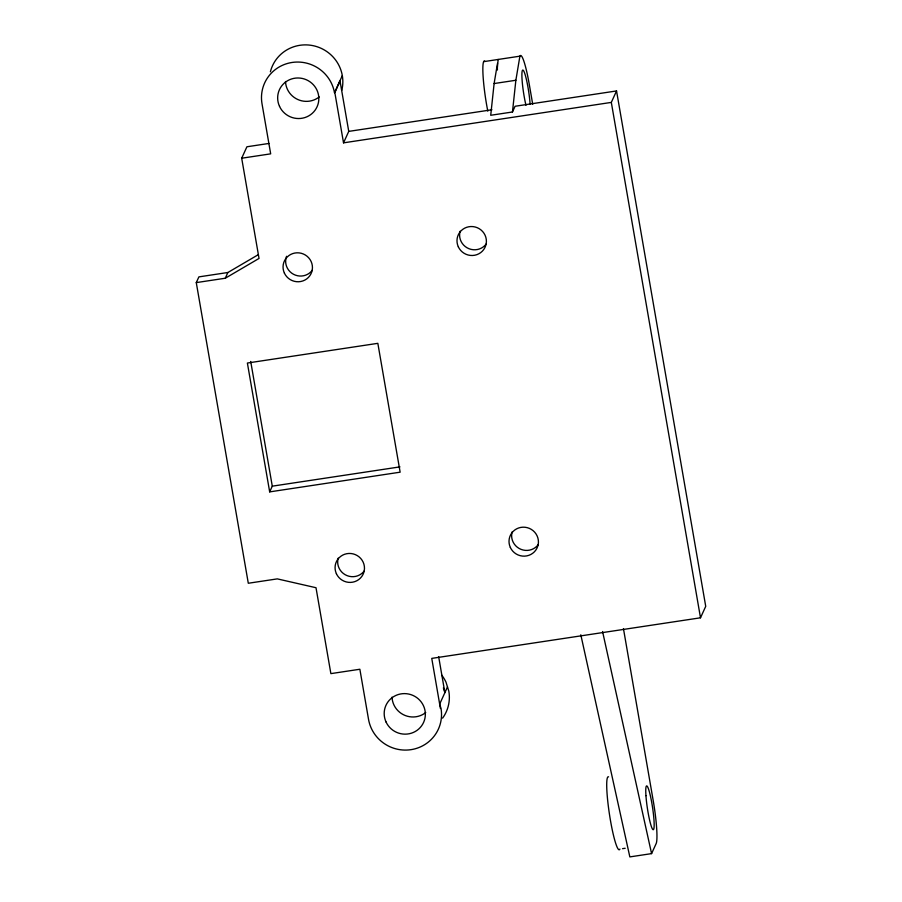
<?xml version="1.0" encoding="UTF-8"?>
<svg xmlns="http://www.w3.org/2000/svg" width="902" height="902" viewBox="0 0 902 902"><rect width="100%" height="100%" fill="white"/><g stroke="black" fill="none" stroke-linecap="round" stroke-linejoin="round"><path stroke-width="1.35" d="M497.498 63.399L494.116 83.548L490.722 115.276L512.46 111.995L515.076 106.267L616.54 90.944L705.725 606.347L700.504 617.802L431.754 658.392L440.424 708.498M512.46 111.995L515.865 80.267L519.902 56.172L483.664 61.652M498.152 59.453L497.352 67.83A36.903 4.363 81.4 0 0 497.408 70.029M447.493 686.929L439.669 704.101L441.01 708.408A36.903 36.057 24.5 0 1 410.962 749.675A36.903 36.057 24.5 0 1 368.535 719.356L359.864 669.25L330.876 673.625L316.004 587.721L277.297 578.881L248.298 583.256L196.275 282.608L225.274 278.233L259.032 258.434L241.691 158.222L246.911 146.778L268.999 143.441M196.275 282.608L198.891 276.88L227.879 272.505L258.017 254.838M225.274 278.233L227.879 272.505M241.691 158.222L270.679 153.847L262.008 103.73A36.903 36.057 24.5 0 1 292.056 62.463A36.903 36.057 24.5 0 1 334.484 92.782L342.309 75.621M616.54 90.944L611.319 102.4L343.527 142.843L334.856 92.726L339.704 81.338A36.903 36.057 24.5 0 1 340.065 84.021M343.527 142.843L348.747 131.388L340.077 81.281M269.675 491.883L247.385 363.032L377.837 343.335L400.138 472.186L269.675 491.883L272.28 486.167L250.711 361.465M580.809 634.794L629.844 856.9L651.582 853.619L656.149 843.596A36.903 4.363 81.4 0 0 653.217 800.649L623.451 628.626M494.116 83.548L515.865 80.267M348.747 131.388L491.94 109.762M272.28 486.167L399.969 466.875M622.549 848.669L625.176 848.275M443.389 687.888L444.878 692.657L438.654 656.645M602.559 631.513L651.582 853.619M611.319 102.4L700.504 617.802M532.71 104.237L529.35 84.811A36.903 4.363 81.4 0 0 519.902 56.172M270.386 71.788A36.903 36.057 24.5 0 1 314.888 46.092A36.903 36.057 24.5 0 1 341.768 90.392M319.229 96.92A20.667 20.194 24.5 0 1 285.506 81.507M441.732 675.147A36.903 36.057 24.5 0 1 445.994 682.16L448.835 691.236A36.903 36.057 24.5 0 1 442.6 718.15M425.744 712.535A20.667 20.194 24.5 0 1 392.02 697.133M312.351 270.138A14.759 14.421 24.5 0 1 286.565 256.292M364.374 570.786A14.759 14.421 24.5 0 1 338.194 558.146M486.302 243.867A14.759 14.421 24.5 0 1 460.121 231.216M538.325 544.515A14.759 14.421 24.5 0 1 512.144 531.876M525.979 105.32A22.144 2.616 81.4 0 1 521.908 76.163A22.144 2.616 81.4 0 1 525.291 75.17A22.144 2.616 81.4 0 1 530.105 104.113M619.911 849.075A36.903 4.363 81.4 0 1 609.673 815.701A36.903 4.363 81.4 0 1 608.579 776.859M487.802 111.138A36.903 4.363 81.4 0 1 484.712 61.02M279.541 106.413A20.667 20.194 24.5 0 0 315.046 110.269A20.667 20.194 24.5 0 0 300.152 78.102A20.667 20.194 24.5 0 0 279.541 106.413M386.067 722.028A20.667 20.194 24.5 0 0 421.572 725.884A20.667 20.194 24.5 0 0 406.678 693.728A20.667 20.194 24.5 0 0 386.067 722.028M336.412 573.751A14.759 14.421 24.5 0 0 361.77 576.513A14.759 14.421 24.5 0 0 351.126 553.535A14.759 14.421 24.5 0 0 336.412 573.751M284.389 273.103A14.759 14.421 24.5 0 0 309.747 275.854A14.759 14.421 24.5 0 0 299.103 252.887A14.759 14.421 24.5 0 0 284.389 273.103M458.329 246.832A14.759 14.421 24.5 0 0 483.697 249.583A14.759 14.421 24.5 0 0 473.054 226.616A14.759 14.421 24.5 0 0 458.329 246.832M510.352 547.48A14.759 14.421 24.5 0 0 535.72 550.243A14.759 14.421 24.5 0 0 525.077 527.264A14.759 14.421 24.5 0 0 510.352 547.48M645.945 795.654A22.144 2.616 81.4 0 0 653.037 829.66A22.144 2.616 81.4 0 0 650.883 798.101A22.144 2.616 81.4 0 0 645.945 795.654"/></g></svg>
